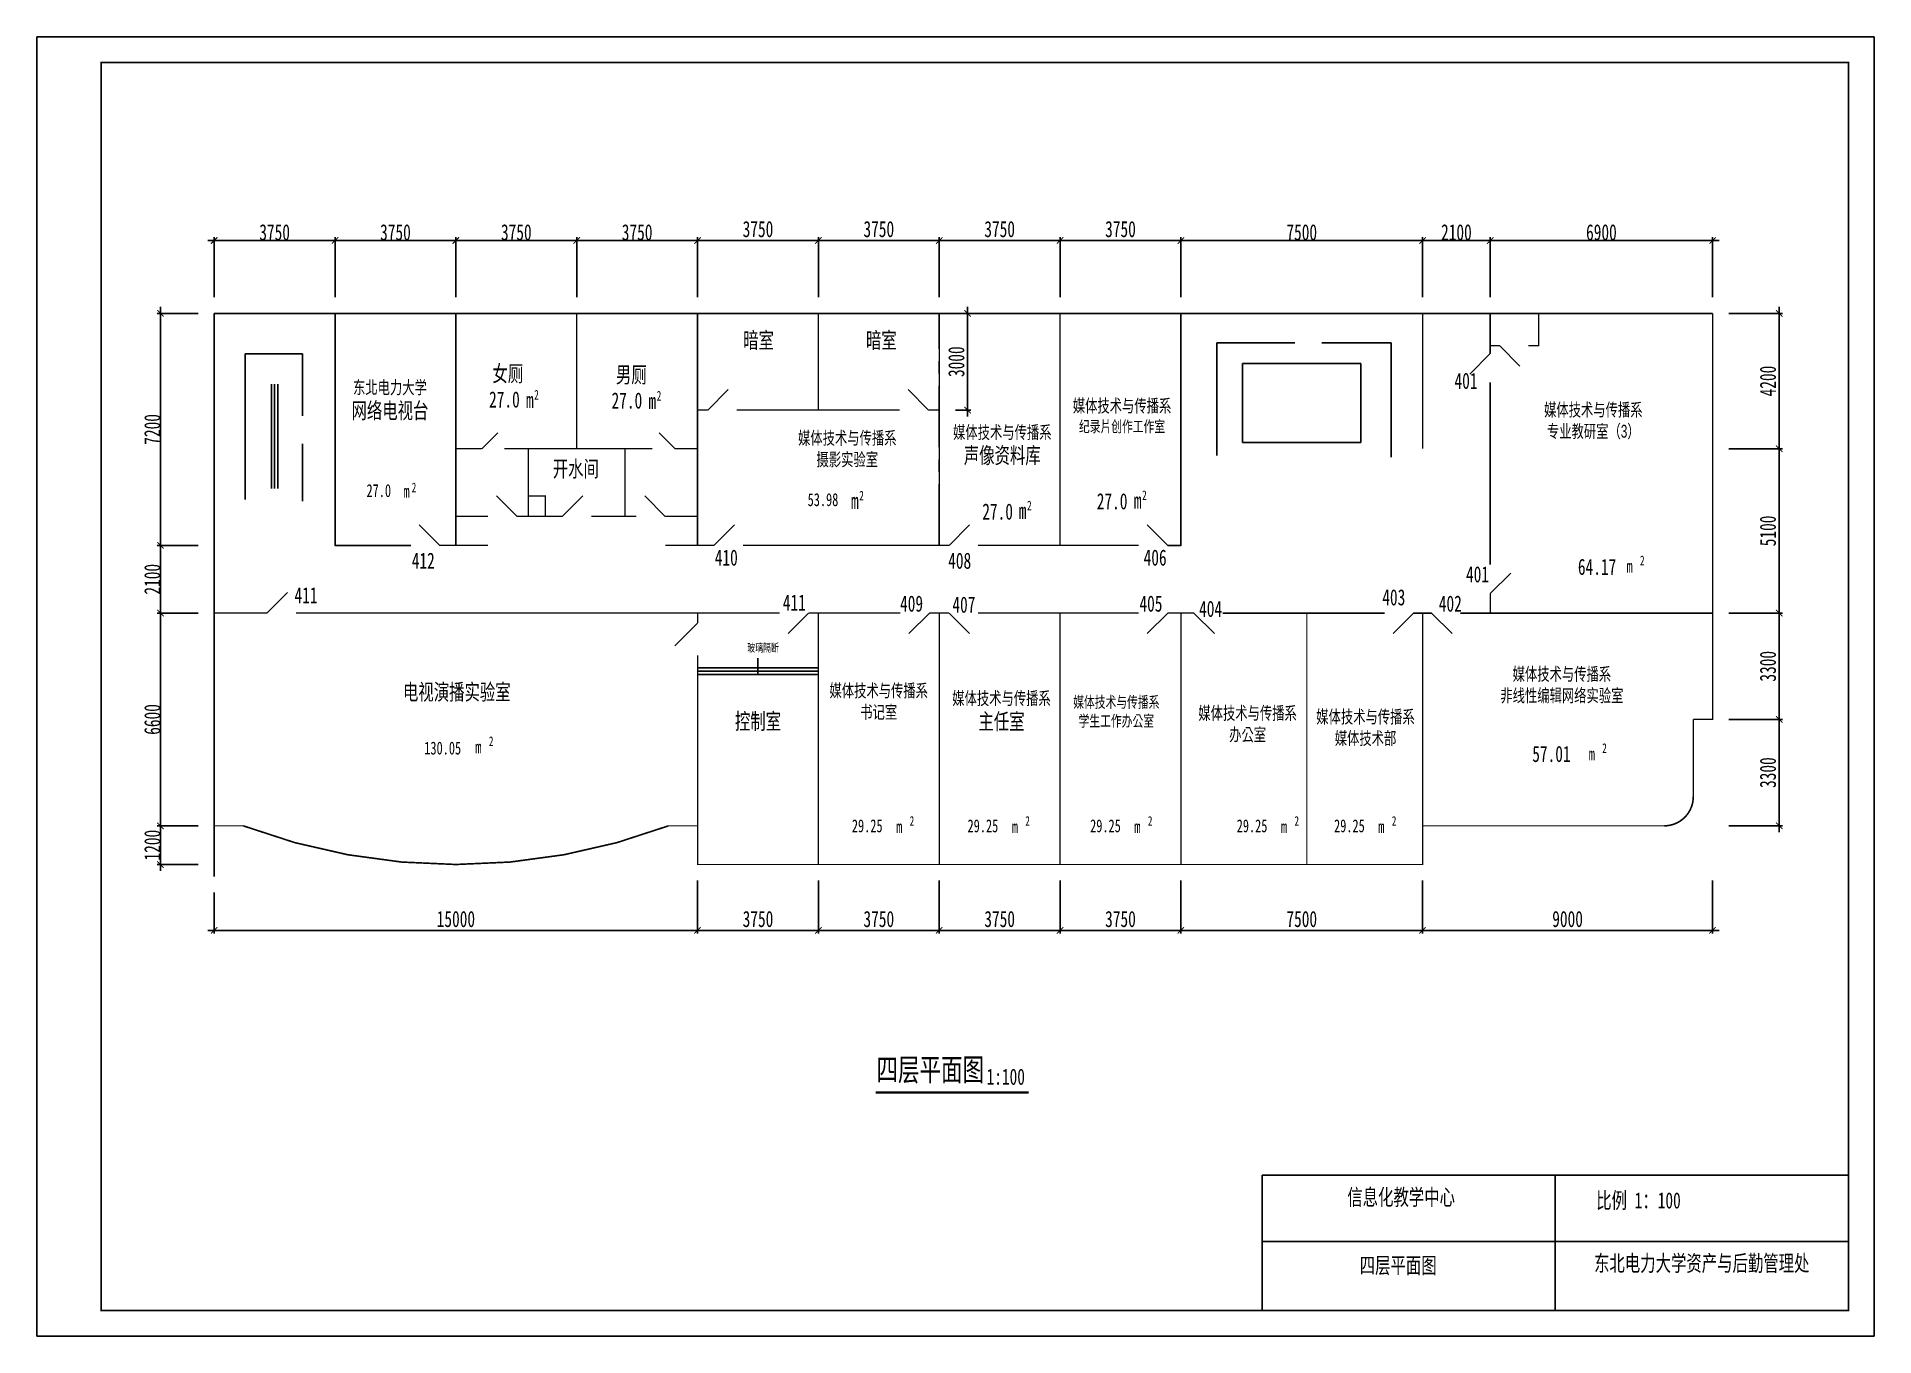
# Model space of a CAD drawing. Extents: x -189 to 56835, y -42645 to -2325.
import ezdxf

# ---------------------------------------------------------------- set-up
doc = ezdxf.new("R2010")
doc.units = 0
doc.header["$LTSCALE"] = 30
doc.linetypes.add('CENTERX2', pattern=[101.6, 63.5, -12.7, 12.7, -12.7])
doc.layers.get('0').update_dxf_attribs({"linetype": 'CONTINUOUS'})
doc.layers.get('DEFPOINTS').update_dxf_attribs({"linetype": 'CONTINUOUS'})
doc.styles.get("Standard").update_dxf_attribs({"font": '', "width": 0.7, "height": 500})
doc.styles.get('Standard').set_extended_font_data('FangSong_GB2312')
doc.dimstyles.get("Standard").update_dxf_attribs({"dimtxt": 0.18, "dimasz": 0.18, "dimexe": 0.18, "dimexo": 0.0625, "dimgap": 0.09, "dimtad": 0, "dimtih": 1, "dimtoh": 1, "dimdec": 4, "dimzin": 0, "dimdsep": 46, "dimtxsty": 'Standard', "dimcen": 0.09, "dimadec": 0, "dimazin": 0, "dimtfac": 1, "dimtdec": 4, "dimtofl": 0, "dimtmove": 0, "dimatfit": 3, "dimfxl": 1, "dimtolj": 1, "dimtzin": 0, "dimarcsym": 0})

# ---------------------------------------------------------------- blocks, each defined once
blk = doc.blocks.new('1')
blk.add_line((900, 0), (0, 0))
blk = doc.blocks.new('_ARCHTICK')
at = {"color": 0, "linetype": 'ByBlock', "const_width": 0.15}
blk.add_lwpolyline([(-0.5, -0.5), (0.5, 0.5)], dxfattribs=at)
blk = doc.blocks.new('*D4')
at = {"color": 0, "linetype": 'ByBlock'}
for p, q in [((28700, -10707), (28700, -14107)), ((28318, -10907), (28800, -10907)), ((28318, -13907), (28800, -13907))]:
    blk.add_line(p, q, dxfattribs=at)
at = {"layer": 'DEFPOINTS', "color": 0, "linetype": 'ByBlock'}
for p in [(27818, -10907), (27818, -13907), (28700, -13907)]:
    blk.add_point(p, dxfattribs=at)
at = {"color": 0, "linetype": 'ByBlock', "xscale": 200, "yscale": 200, "zscale": 200}
for p, rotation in [((28700, -10907), 90), ((28700, -13907), 270)]:
    blk.add_blockref('_ARCHTICK', p, dxfattribs=dict(at, rotation=rotation))
at = {"color": 0, "linetype": 'ByBlock', "insert": (28350, -12407), "char_height": 500, "attachment_point": 5, "rotation": 90}
blk.add_mtext('\\A1;3000', dxfattribs=at)

msp = doc.modelspace()

# ---------------------------------------------------------------- linework, layer by layer
for p, q in [((56834.5, -2324.8), (-189.5, -2324.8)), ((-189.5, -2324.8), (-189.5, -42644.8)), ((56834.5, -42644.8), (56834.5, -2324.8)), ((1810.5, -3124.8), (1810.5, -41844.8)), ((5317.6, -28377.5), (5317.6, -10907.5)), ((5317.6, -10907.5), (51817.6, -10907.5)), ((9067.6, -18107.5), (9067.6, -10907.5)), ((12817.6, -18107.5), (12817.6, -10907.5)), ((20317.6, -18107.5), (20317.6, -10907.5)), ((35317.6, -18107.5), (35317.6, -10907.5)), ((44917.6, -12153.6), (44917.6, -10907.5)), ((38854.9, -11819.3), (36433.8, -11819.3)), ((36433.8, -11819.3), (36433.8, -15319)), ((41844.2, -11819.3), (39694.9, -11819.3)), ((41844.2, -15368.3), (41844.2, -11819.3)), ((6274, -16682.2), (6274, -12167)), ((6274, -12167), (8052.8, -12167)), ((8052.8, -12167), (8052.8, -14091.5)), ((40906.6, -12459.5), (37228.7, -12459.5)), ((37228.7, -12459.5), (37228.7, -14911.8)), ((40906.6, -12459.5), (40906.6, -14911.8)), ((7092.6, -13104.5), (7092.6, -16336.8)), ((7192.6, -13104.5), (7192.6, -16336.8)), ((7292.6, -13104.5), (7292.6, -16336.8)), ((44917.6, -18701.4), (44917.6, -13053.6)), ((13622, -15107.5), (14117, -14612.5)), ((19123.7, -14612.5), (19618.6, -15107.5)), ((8052.8, -14955.1), (8052.8, -16731.6)), ((40906.6, -14911.8), (37228.7, -14911.8)), ((14081.2, -16571.1), (14717.6, -17207.5)), ((19317.6, -17207.5), (18681.2, -16571.1)), ((12317.6, -18107.5), (11681.2, -17471.1)), ((21461.8, -17471.1), (20825.4, -18107.5)), ((28759.1, -17471.1), (28122.7, -18107.5)), ((9067.6, -18107.5), (11417.6, -18107.5)), ((34907.3, -18107.5), (35317.6, -18107.5)), ((20317.6, -20516.6), (19610.5, -21223.7)), ((36623.6, -20207.5), (41637.9, -20207.5)), ((42537.9, -20207.5), (43097.4, -20207.5)), ((43997.4, -20207.5), (51817.6, -20207.5)), ((22192.6, -22107.5), (22192.6, -21604.1)), ((24067.6, -21907.5), (20317.6, -21907.5)), ((24067.6, -22007.5), (20317.6, -22007.5)), ((24067.6, -22107.5), (20317.6, -22107.5)), ((56034.5, -37644.8), (37834.5, -37644.8)), ((37834.5, -37644.8), (37834.5, -41844.8)), ((46934.5, -37644.8), (46934.5, -41844.8)), ((56034.5, -39701.4), (37834.5, -39701.4)), ((-189.5, -42644.8), (56834.5, -42644.8))]:
    msp.add_line(p, q)
at = {"color": 0, "linetype": 'ByBlock'}
for p, q in [((5317.6, -10407.5), (5317.6, -8545.5)), ((9067.6, -10407.5), (9067.6, -8545.5)), ((12817.6, -10407.5), (12817.6, -8545.5)), ((16567.6, -10407.5), (16567.6, -8545.5)), ((20317.6, -10407.5), (20317.6, -8545.5)), ((20317.6, -10407.5), (20317.6, -8545.5)), ((24067.6, -10407.5), (24067.6, -8545.5)), ((27817.6, -10407.5), (27817.6, -8545.5)), ((31567.6, -10407.5), (31567.6, -8545.5)), ((35317.6, -10407.5), (35317.6, -8545.5)), ((35317.6, -10407.5), (35317.6, -8545.5)), ((35317.6, -10407.5), (35317.6, -8545.5)), ((42817.6, -10407.5), (42817.6, -8545.5)), ((44917.6, -10407.5), (44917.6, -8545.5)), ((51817.6, -10407.5), (51817.6, -8545.5)), ((5117.6, -8645.5), (9267.6, -8645.5)), ((8867.6, -8645.5), (13017.6, -8645.5)), ((12617.6, -8645.5), (16767.6, -8645.5)), ((16367.6, -8645.5), (20517.6, -8645.5)), ((20117.6, -8645.5), (24267.6, -8645.5)), ((23867.6, -8645.5), (28017.6, -8645.5)), ((27617.6, -8645.5), (31767.6, -8645.5)), ((31367.6, -8645.5), (35517.6, -8645.5)), ((35117.6, -8645.5), (43017.6, -8645.5)), ((42617.6, -8645.5), (45117.6, -8645.5)), ((44717.6, -8645.5), (52017.6, -8645.5)), ((3649.8, -10707.5), (3649.8, -18307.5)), ((53886, -10707.5), (53886, -15307.5)), ((4817.6, -10907.5), (3549.8, -10907.5)), ((52317.6, -10907.5), (53986, -10907.5)), ((52317.6, -15107.5), (53986, -15107.5)), ((53886, -14907.5), (53886, -20407.5)), ((4817.6, -18107.5), (3549.8, -18107.5)), ((3649.8, -17907.5), (3649.8, -20407.5)), ((4817.6, -20207.5), (3549.8, -20207.5)), ((3649.8, -20007.5), (3649.8, -27007.5)), ((52317.6, -20207.5), (53986, -20207.5)), ((53886, -20007.5), (53886, -23707.5)), ((53886, -23307.5), (53886, -27007.5)), ((52317.6, -23507.5), (53986, -23507.5)), ((3649.8, -26607.5), (3649.8, -28207.5)), ((4817.6, -26807.5), (3549.8, -26807.5)), ((52317.6, -26807.5), (53986, -26807.5)), ((4817.6, -28007.5), (3549.8, -28007.5)), ((20317.6, -28507.5), (20317.6, -30151.8)), ((20317.6, -28507.5), (20317.6, -30151.8)), ((24067.6, -28507.5), (24067.6, -30151.8)), ((27817.6, -28507.5), (27817.6, -30151.8)), ((31567.6, -28507.5), (31567.6, -30151.8)), ((35317.6, -28507.5), (35317.6, -30151.8)), ((35317.6, -28507.5), (35317.6, -30151.8)), ((35317.6, -28507.5), (35317.6, -30151.8)), ((42817.6, -28507.5), (42817.6, -30151.8)), ((42817.6, -28507.5), (42817.6, -30151.8)), ((51817.6, -28507.5), (51817.6, -30151.8)), ((5317.6, -28877.5), (5317.6, -30151.8)), ((20517.6, -30051.8), (5117.6, -30051.8)), ((24267.6, -30051.8), (20117.6, -30051.8)), ((28017.6, -30051.8), (23867.6, -30051.8)), ((31767.6, -30051.8), (27617.6, -30051.8)), ((35517.6, -30051.8), (31367.6, -30051.8)), ((43017.6, -30051.8), (35117.6, -30051.8)), ((52017.6, -30051.8), (42617.6, -30051.8))]:
    msp.add_line(p, q, dxfattribs=at)
at = {"linetype": 'CENTERX2'}
msp.add_line((27817.6, -18107.5), (27817.6, -10907.5), dxfattribs=at)
at = {"const_width": 56}
msp.add_lwpolyline([(1810.5, -3124.8), (56034.5, -3124.8), (56034.5, -41844.8), (1810.5, -41844.8)], close=True, dxfattribs=at)
msp.add_lwpolyline([(1810.5, -41844.8), (56034.5, -41844.8), (56034.5, -3124.8), (1810.5, -3124.8)])
for points, const_width in [([(5317.6, -10907.5), (51817.6, -10907.5)], 40), ([(5317.6, -10907.5), (5317.6, -28377.5)], 40), ([(9067.6, -10907.5), (9067.6, -18107.5), (11417.6, -18107.5)], 40), ([(12317.6, -18107.5), (12817.6, -18107.5), (12817.6, -10907.5)], 40), ([(16567.6, -10907.5), (16567.6, -15107.5), (14322, -15107.5)], 40), ([(20317.6, -10907.5), (20317.6, -18107.5)], 40), ([(24067.6, -13907.5), (24067.6, -10907.5)], 40), ([(27817.6, -10907.5), (27817.6, -18107.5)], 40), ([(31567.6, -13907.5), (31567.6, -10907.5)], 40), ([(34907.3, -18107.5), (35317.6, -18107.5), (35317.6, -10907.5)], 40), ([(42817.6, -10907.5), (42817.6, -15107.5)], 40), ([(51817.6, -10907.5), (51817.6, -20207.5), (43997.4, -20207.5)], 40), ([(44917.6, -10907.5), (44917.6, -12153.6)], 40), ([(46417.6, -10907.5), (46417.6, -11907.5), (46104.1, -11907.5)], 40), ([(45204.1, -11907.5), (44917.6, -11907.5)], 40), ([(44917.6, -13053.6), (44917.6, -18701.4)], 40), ([(20317.6, -13907.5), (20634.5, -13907.5)], 40), ([(21534.5, -13907.5), (26588.5, -13907.5)], 40), ([(27488.5, -13907.5), (27817.6, -13907.5)], 40), ([(31567.6, -13907.5), (31567.6, -18107.5)], 40), ([(13622, -15107.5), (12817.6, -15107.5)], 40), ([(15067.6, -15107.5), (15067.6, -17207.5)], 40), ([(16571.5, -15107.5), (18918.6, -15107.5)], 40), ([(18067.6, -15107.5), (18067.6, -17207.5)], 40), ([(19618.6, -15107.5), (20317.6, -15107.5)], 40), ([(15067.6, -16578.2), (15595.6, -16578.2), (15595.6, -17207.5)], 40), ([(12817.6, -17207.5), (13817.6, -17207.5)], 40), ([(14717.6, -17207.5), (16117.6, -17207.5)], 40), ([(17017.6, -17207.5), (18417.6, -17207.5)], 40), ([(19317.6, -17207.5), (20317.6, -17207.5)], 40), ([(12817.6, -18107.5), (13817.6, -18107.5)], 40), ([(19317.6, -18107.5), (20317.6, -18107.5)], 40), ([(20317.6, -18107.5), (20825.4, -18107.5)], 40), ([(21725.4, -18107.5), (28122.7, -18107.5)], 40), ([(29022.7, -18107.5), (34007.3, -18107.5)], 40), ([(44917.6, -19601.4), (44917.6, -20207.5)], 40), ([(6954.6, -20207.5), (5317.6, -20207.5)], 40), ([(20317.6, -20207.5), (7854.6, -20207.5)], 40), ([(20317.6, -20207.5), (20317.6, -20516.6)], 40), ([(20317.6, -20207.5), (20825.4, -20207.5)], 40), ([(22862.6, -20207.5), (20825.4, -20207.5)], 40), ([(26612.6, -20207.5), (23762.6, -20207.5)], 40), ([(24067.6, -28007.5), (24067.6, -20207.5)], 40), ([(28122.7, -20207.5), (27512.6, -20207.5)], 40), ([(27817.6, -20207.5), (27817.6, -28007.5)], 40), ([(34007.3, -20207.5), (29022.7, -20207.5)], 40), ([(31567.6, -20207.5), (31567.6, -28007.5)], 40), ([(35723.6, -20207.5), (34907.3, -20207.5)], 40), ([(35317.6, -20207.5), (35317.6, -26432.4)], 40), ([(41637.9, -20207.5), (36623.6, -20207.5)], 40), ([(39226.1, -20207.5), (39226.1, -28007.5)], 40), ([(43097.4, -20207.5), (42537.9, -20207.5)], 40), ([(42817.6, -20207.5), (42817.6, -26807.5)], 40), ([(51817.6, -20207.5), (51817.6, -23507.5), (51217.6, -23507.5)], 40), ([(20317.6, -21516.6), (20317.6, -26807.5)], 40), ([(51217.6, -23507.5), (51217.6, -25907.5)], 40), ([(5317.6, -26807.5), (6217.6, -26807.5)], 40), ([(20317.6, -26807.5), (19417.6, -26807.5)], 40), ([(50317.6, -26807.5), (42817.6, -26807.5), (42817.6, -28007.5), (20317.6, -28007.5), (20317.6, -26807.5)], 40), ([(35317.6, -26432.4), (35317.6, -28007.5)], 40), ([(25842.1, -35084.7), (30589.4, -35084.7)], 70)]:
    msp.add_lwpolyline(points, dxfattribs=dict(const_width=const_width))
at = {"const_width": 50}
for points in [[(50317.6, -26807.5, 0.4142136), (51217.6, -25907.5, 0.4142136)], [(6217.6, -26807.5, 0.1818182), (19417.6, -26807.5, 0.1818182)]]:
    msp.add_lwpolyline(points, format="xyb", dxfattribs=at)
at = {"layer": 'DEFPOINTS', "color": 0, "linetype": 'ByBlock'}
for p in [(9067.6, -8645.5), (12817.6, -8645.5), (16567.6, -8645.5), (20317.6, -8645.5), (24067.6, -8645.5), (27817.6, -8645.5), (31567.6, -8645.5), (35317.6, -8645.5), (35317.6, -8645.5), (42817.6, -8645.5), (44917.6, -8645.5), (51817.6, -8645.5), (5317.6, -10907.5), (5317.6, -10907.5), (9067.6, -10907.5), (9067.6, -10907.5), (12817.6, -10907.5), (12817.6, -10907.5), (16567.6, -10907.5), (16567.6, -10907.5), (20317.6, -10907.5), (20317.6, -10907.5), (20317.6, -10907.5), (24067.6, -10907.5), (24067.6, -10907.5), (27817.6, -10907.5), (27817.6, -10907.5), (27817.6, -10907.5), (27817.6, -10907.5), (31567.6, -10907.5), (31567.6, -10907.5), (35317.6, -10907.5), (35317.6, -10907.5), (35317.6, -10907.5), (42817.6, -10907.5), (42817.6, -10907.5), (44917.6, -10907.5), (44917.6, -10907.5), (51817.6, -10907.5), (51817.6, -10907.5), (51817.6, -15107.5), (51817.6, -15107.5), (53886, -15107.5), (3649.8, -18107.5), (9067.6, -18107.5), (9067.6, -18107.5), (3649.8, -20207.5), (5317.6, -20207.5), (5317.6, -20207.5), (51817.6, -20207.5), (51817.6, -20207.5), (53886, -20207.5), (51817.6, -23507.5), (51817.6, -23507.5), (51817.6, -23507.5), (53886, -23507.5), (3649.8, -26807.5), (5317.6, -26807.5), (5317.6, -26807.5), (50317.6, -26807.5), (53886, -26807.5), (3649.8, -28007.5), (5317.6, -28377.5), (20317.6, -28007.5), (20317.6, -28007.5), (20317.6, -28007.5), (20317.6, -28007.5), (24067.6, -28007.5), (24067.6, -28007.5), (27817.6, -28007.5), (27817.6, -28007.5), (31567.6, -28007.5), (31567.6, -28007.5), (35317.6, -28007.5), (35317.6, -28007.5), (35317.6, -28007.5), (35317.6, -28007.5), (39067.6, -28007.5), (39067.6, -28007.5), (42817.6, -28007.5), (42817.6, -28007.5), (42817.6, -28007.5), (5317.6, -30051.8), (20317.6, -30051.8), (20317.6, -30051.8), (24067.6, -30051.8), (27817.6, -30051.8), (31567.6, -30051.8), (35317.6, -30051.8), (35317.6, -30051.8), (42817.6, -30051.8)]:
    msp.add_point(p, dxfattribs=at)

# ---------------------------------------------------------------- block references
at = {"color": 0, "linetype": 'ByBlock', "xscale": 200, "yscale": 200, "zscale": 200}
for p, rotation in [((5317.6, -8645.5), 180), ((9067.6, -8645.5), 180), ((12817.6, -8645.5), 180), ((16567.6, -8645.5), 180), ((20317.6, -8645.5), 180), ((20317.6, -8645.5), 180), ((24067.6, -8645.5), 180), ((27817.6, -8645.5), 180), ((31567.6, -8645.5), 180), ((35317.6, -8645.5), 180), ((42817.6, -8645.5), 180), ((44917.6, -8645.5), 180), ((3649.8, -10907.5), 90), ((53886, -10907.5), 90), ((53886, -15107.5), 90), ((53886, -15107.5), 270), ((3649.8, -18107.5), 90), ((3649.8, -18107.5), 270), ((3649.8, -20207.5), 90), ((3649.8, -20207.5), 270), ((53886, -20207.5), 90), ((53886, -20207.5), 270), ((53886, -23507.5), 270), ((53886, -23507.5), 90), ((3649.8, -26807.5), 270), ((3649.8, -26807.5), 90), ((53886, -26807.5), 270), ((3649.8, -28007.5), 270), ((5317.6, -30051.8), 180), ((20317.6, -30051.8), 180), ((20317.6, -30051.8), 180), ((24067.6, -30051.8), 180), ((27817.6, -30051.8), 180), ((31567.6, -30051.8), 180), ((35317.6, -30051.8), 180), ((35317.6, -30051.8), 180), ((42817.6, -30051.8), 180)]:
    msp.add_blockref('_ARCHTICK', p, dxfattribs=dict(at, rotation=rotation))
for p in [(9067.6, -8645.5), (12817.6, -8645.5), (16567.6, -8645.5), (20317.6, -8645.5), (24067.6, -8645.5), (27817.6, -8645.5), (31567.6, -8645.5), (35317.6, -8645.5), (35317.6, -8645.5), (42817.6, -8645.5), (44917.6, -8645.5), (51817.6, -8645.5), (20317.6, -30051.8), (24067.6, -30051.8), (27817.6, -30051.8), (31567.6, -30051.8), (35317.6, -30051.8), (35317.6, -30051.8), (42817.6, -30051.8), (42817.6, -30051.8), (51817.6, -30051.8)]:
    msp.add_blockref('_ARCHTICK', p, dxfattribs=at)
for p, rotation in [((45204.1, -11907.5), 315), ((44917.6, -12153.6), 225), ((20634.5, -13907.5), 45), ((27488.5, -13907.5), 135), ((16117.6, -17207.5), 45), ((34907.3, -18107.5), 135), ((44917.6, -19601.4), 45), ((6954.6, -20207.5), 45), ((28122.7, -20207.5), 315), ((35723.6, -20207.5), 315), ((43097.4, -20207.5), 315)]:
    msp.add_blockref('1', p, dxfattribs=dict(rotation=rotation))
at = {"xscale": -1, "rotation": 45}
for p in [(23762.6, -20207.5), (27512.6, -20207.5), (34907.3, -20207.5), (42537.9, -20207.5)]:
    msp.add_blockref('1', p, dxfattribs=at)

# ---------------------------------------------------------------- texts
at = {"color": 0, "linetype": 'ByBlock', "char_height": 500, "attachment_point": 5}
for s, insert in [('\\A1;3750', (7192.6, -8394.9)), ('\\A1;3750', (10942.6, -8394.9)), ('\\A1;3750', (14692.6, -8394.9)), ('\\A1;3750', (18442.6, -8394.9)), ('\\A1;3750', (22192.6, -8295.5)), ('\\A1;3750', (25942.6, -8295.5)), ('\\A1;3750', (29692.6, -8295.5)), ('\\A1;3750', (33442.6, -8295.5)), ('\\A1;7500', (39067.6, -8394.9)), ('\\A1;2100', (43867.6, -8394.9)), ('\\A1;6900', (48367.6, -8394.9)), ('\\A1;15000', (12817.6, -29701.8)), ('\\A1;3750', (22192.6, -29701.8)), ('\\A1;3750', (25942.6, -29701.8)), ('\\A1;3750', (29692.6, -29701.8)), ('\\A1;3750', (33442.6, -29701.8)), ('\\A1;7500', (39067.6, -29701.8)), ('\\A1;9000', (47317.6, -29701.8)), ('1:100', (29882.3, -34595.6))]:
    msp.add_mtext(s, dxfattribs=dict(at, insert=insert))
for s, insert, char_height, width, attachment_point in [('暗室', (21732.1, -11490), 500, 1820.135, 1), ('暗室', (25544, -11490), 500, 1820.135, 1), ('女厕', (13951, -12525.9), 500, 2567.406, 1), ('男厕', (17784.5, -12561), 500, 2110.197, 1), ('{\\fPMingLiU|b0|i0|c134|p18;\\H0.8x;东北电力大学\\H1.25x;\\P网络电视\\fGulim|b0|i0|c134|p34;台}', (10771.7, -13005.9), 500, 2491.102, 2), ('401', (43808.5, -12749.3), 500, 747.139, 1), ('27.0', (13847.7, -13328.6), 500, 1220.873, 1), ('m', (14991.3, -13345.7), 500, 902.163, 1), ('2', (15249.1, -13281.3), 300, 354.421, 1), ('27.0', (17648.4, -13361.1), 500, 1220.873, 1), ('m', (18792, -13378.1), 500, 902.163, 1), ('2', (19049.8, -13313.8), 300, 354.421, 1), ('{\\fGulim|b0|i0|c129|p34;媒\\fGulim|b0|i0|c134|p34;体技\\fPMingLiU|b0|i0|c136|p18;术\\fPMingLiU|b0|i0|c134|p18;与传\\fGulim|b0|i0|c134|p34;播系\\P\\fPMingLiU|b0|i0|c134|p18;\\H0.875x;纪录片创作工作室}', (33490.5, -13573.8), 400, 3237.5, 2), ('{\\fGulim|b0|i0|c129|p34;\\H0.8x;媒\\fGulim|b0|i0|c134|p34;体技\\fPMingLiU|b0|i0|c136|p18;术\\fPMingLiU|b0|i0|c134|p18;与传\\fGulim|b0|i0|c134|p34;播系\\H1.25x;\\P\\fPMingLiU|b0|i0|c134|p18;\\H0.8x;专业教研\\fGulim|b0|i0|c134|p34;室（3）}', (48115.9, -13698.2), 500, 3155.095, 2), ('{\\fGulim|b0|i0|c129|p34;媒\\fGulim|b0|i0|c134|p34;体技\\fPMingLiU|b0|i0|c136|p18;术\\fPMingLiU|b0|i0|c134|p18;与传\\fGulim|b0|i0|c134|p34;播系\\P\\fPMingLiU|b0|i0|c136|p18;摄\\fGulim|b0|i0|c134|p34;影\\fPMingLiU|b0|i0|c134|p18;实验\\fGulim|b0|i0|c134|p34;室}', (24964.1, -14573.9), 400, 3625.861, 2), ('{\\fGulim|b0|i0|c129|p34;\\H0.8x;媒\\fGulim|b0|i0|c134|p34;体技\\fPMingLiU|b0|i0|c136|p18;术\\fPMingLiU|b0|i0|c134|p18;与传\\fGulim|b0|i0|c134|p34;播系\\H1.25x;\\P\\fPMingLiU|b0|i0|c136|p18;声\\fGulim|b0|i0|c134|p34;像\\fPMingLiU|b0|i0|c134|p18;资\\fGulim|b0|i0|c134|p34;料\\fPMingLiU|b0|i0|c134|p18;库}', (29774.6, -14395.8), 500, 3305.976, 2), ('开水间', (15823.2, -15480.4), 500, 2321.217, 1), ('27.0', (10044.6, -16205.7), 400, 1220.873, 1), ('m', (11188.3, -16222.7), 400, 902.163, 1), ('2', (11446, -16158.4), 300, 354.421, 1), ('53.98', (23734.1, -16486.9), 400, 1220.873, 1), ('2', (25335.6, -16411.9), 300, 354.421, 1), ('27.0', (32706.9, -16487), 500, 1220.873, 1), ('2', (34113.5, -16399.7), 300, 354.421, 1), ('m', (25077.8, -16476.3), 500, 902.163, 1), ('27.0', (29153.8, -16806.7), 500, 1220.873, 1), ('m', (30285.1, -16783.7), 500, 902.163, 1), ('2', (30542.9, -16719.3), 300, 354.421, 1), ('m', (33855.7, -16464), 500, 902.163, 1), ('410', (20851.8, -18234.1), 500, 877.076, 1), ('406', (34160.6, -18234.1), 500, 682.17, 1), ('412', (11447.6, -18331.4), 500, 877.076, 1), ('408', (28095.8, -18331.4), 500, 1071.982, 1), ('401', (44165.8, -18753.3), 500, 747.139, 1), ('64.17', (47637.8, -18521.2), 500, 1220.873, 1), ('m', (49146, -18550.9), 400, 902.163, 1), ('2', (49564.8, -18422.2), 300, 354.421, 1), ('411', (7809.4, -19402.4), 500, 812.107, 1), ('411', (22963.3, -19629.6), 500, 812.107, 1), ('409', (26601.5, -19662.1), 500, 877.076, 1), ('407', (28225.7, -19694.5), 500, 747.139, 1), ('405', (34030.7, -19662.1), 500, 942.045, 1), ('404', (35882.3, -19824.3), 500, 877.076, 1), ('403', (41567.1, -19467.3), 500, 844.592, 1), ('402', (43321.2, -19662.1), 500, 649.686, 1), ('玻璃隔断', (21861.4, -21158.8), 250, 2206.254, 1), ('{\\fGulim|b0|i0|c129|p34;\\H0.8x;媒\\fGulim|b0|i0|c134|p34;体技\\fPMingLiU|b0|i0|c136|p18;术\\fPMingLiU|b0|i0|c134|p18;与传\\fGulim|b0|i0|c134|p34;播系\\H1.25x;\\P\\fPMingLiU|b0|i0|c134|p18;\\H0.8x;非线性编辑网络实验室}', (47140.5, -21897.6), 500, 4761.642, 2), ('{\\fPMingLiU|b0|i0|c136|p18;电\\fPMingLiU|b0|i0|c134|p18;视\\fGulim|b0|i0|c129|p34;演\\fGulim|b0|i0|c134|p34;播\\fPMingLiU|b0|i0|c134|p18;实验\\fGulim|b0|i0|c134|p34;室}', (11175.2, -22404.1), 500, 6893.311, 1), ('{\\fGulim|b0|i0|c129|p34;媒\\fGulim|b0|i0|c134|p34;体技\\fPMingLiU|b0|i0|c136|p18;术\\fPMingLiU|b0|i0|c134|p18;与传\\fGulim|b0|i0|c134|p34;播系\\P\\fPMingLiU|b0|i0|c134|p18;书记\\fGulim|b0|i0|c134|p34;室}', (25939.9, -22411.8), 400, 3497.067, 2), ('{\\fGulim|b0|i0|c129|p34;\\H0.8x;媒\\fGulim|b0|i0|c134|p34;体技\\fPMingLiU|b0|i0|c136|p18;术\\fPMingLiU|b0|i0|c134|p18;与传\\fGulim|b0|i0|c134|p34;播系\\H1.25x;\\P主任室}', (29749.7, -22650.6), 500, 3243.465, 2), ('{\\fGulim|b0|i0|c129|p34;媒\\fGulim|b0|i0|c134|p34;体技\\fPMingLiU|b0|i0|c136|p18;术\\fPMingLiU|b0|i0|c134|p18;与传\\fGulim|b0|i0|c134|p34;播系\\P\\fPMingLiU|b0|i0|c134|p18;学\\fGulim|b0|i0|c134|p34;生工作\\fPMingLiU|b0|i0|c134|p18;办\\fGulim|b0|i0|c134|p34;公室}', (33312.7, -22792.7), 350, 3136.836, 2), ('控制室', (21478.2, -23312.3), 500, 2497.067, 1), ('{\\fGulim|b0|i0|c129|p34;媒\\fGulim|b0|i0|c134|p34;体技\\fPMingLiU|b0|i0|c136|p18;术\\fPMingLiU|b0|i0|c134|p18;与传\\fGulim|b0|i0|c134|p34;播系\\P\\fPMingLiU|b0|i0|c136|p18;办\\fGulim|b0|i0|c134|p34;公室}', (37386.9, -23109.3), 400, 3385.636, 2), ('{\\fGulim|b0|i0|c129|p34;媒\\fGulim|b0|i0|c134|p34;体技\\fPMingLiU|b0|i0|c136|p18;术\\fPMingLiU|b0|i0|c134|p18;与传\\fGulim|b0|i0|c134|p34;播系\\P\\fGulim|b0|i0|c129|p34;媒\\fGulim|b0|i0|c134|p34;体技\\fPMingLiU|b0|i0|c136|p18;术\\fGulim|b0|i0|c134|p34;部}', (41046.6, -23223.1), 400, 3433.573, 2), ('130.05', (11837.3, -24194.5), 400, 1220.873, 1), ('m', (13421.6, -24161.4), 400, 902.163, 1), ('2', (13840.4, -24032.7), 300, 354.421, 1), ('57.01', (46221.3, -24326), 500, 1220.873, 1), ('m', (47973.1, -24376), 400, 902.163, 1), ('2', (48391.8, -24247.3), 300, 354.421, 1), ('29.25', (25107.4, -26607.2), 400, 1220.873, 1), ('m', (26479.5, -26635), 400, 902.163, 1), ('2', (26898.3, -26506.3), 300, 354.421, 1), ('29.25', (28697.2, -26607.2), 400, 1220.873, 1), ('m', (30069.3, -26635), 400, 902.163, 1), ('2', (30488.1, -26506.3), 300, 354.421, 1), ('29.25', (32500.3, -26607.2), 400, 1220.873, 1), ('m', (33872.4, -26635), 400, 902.163, 1), ('2', (34291.2, -26506.3), 300, 354.421, 1), ('29.25', (37049.8, -26607.2), 400, 1220.873, 1), ('m', (38421.9, -26635), 400, 902.163, 1), ('2', (38840.6, -26506.3), 300, 354.421, 1), ('29.25', (40070.9, -26607.2), 400, 1220.873, 1), ('m', (41443, -26635), 400, 902.163, 1), ('2', (41861.8, -26506.3), 300, 354.421, 1), ('四层平面图', (25868.7, -34023.7), 700, 12810.71, 1), ('     信息化教学中心', (39291.2, -38078.7), 500, 6291.456, 1), ('比例 1：100', (48206.9, -38179.5), 500, 4609.249, 1), ('四层平面图', (40866.2, -40195.4), 500, 6291.456, 1), ('东北电力大学资产与后勤管理处', (48139.6, -40128.2), 500, 7257.308, 1)]:
    msp.add_mtext(s, dxfattribs=dict(insert=insert, char_height=char_height, width=width, attachment_point=attachment_point))
at = {"color": 0, "linetype": 'ByBlock', "char_height": 500, "attachment_point": 5, "rotation": 90}
for s, insert in [('\\A1;4200', (53536, -13007.5)), ('\\A1;7200', (3399.1, -14507.5)), ('\\A1;5100', (53536, -17657.5)), ('\\A1;2100', (3399.1, -19157.5)), ('\\A1;3300', (53536, -21857.5)), ('\\A1;6600', (3399.1, -23507.5)), ('\\A1;3300', (53536, -25157.5)), ('\\A1;1200', (3399.1, -27407.5))]:
    msp.add_mtext(s, dxfattribs=dict(at, insert=insert))

# ---------------------------------------------------------------- dimensions: what is measured, and where the dimension line sits
dim = msp.add_linear_dim(base=(28700, -13907.5), p1=(27817.6, -10907.5), p2=(27817.6, -13907.5), angle=90, dimstyle='Standard', override={"dimtxt": 2.5, "dimasz": 200, "dimexe": 100, "dimexo": 500, "dimgap": 100, "dimtad": 1, "dimtih": 0, "dimtoh": 0, "dimdec": 0, "dimzin": 8, "dimblk1": 'ARCHTICK', "dimblk2": 'ARCHTICK', "dimsah": 1, "dimcen": 2.5, "dimdle": 200, "dimtdec": 0, "dimtofl": 1})
dim.commit()
dim.dimension.update_dxf_attribs({"geometry": '*D4', "text_midpoint": (28350, -12407.5)})

doc.saveas('drawing.dxf')
